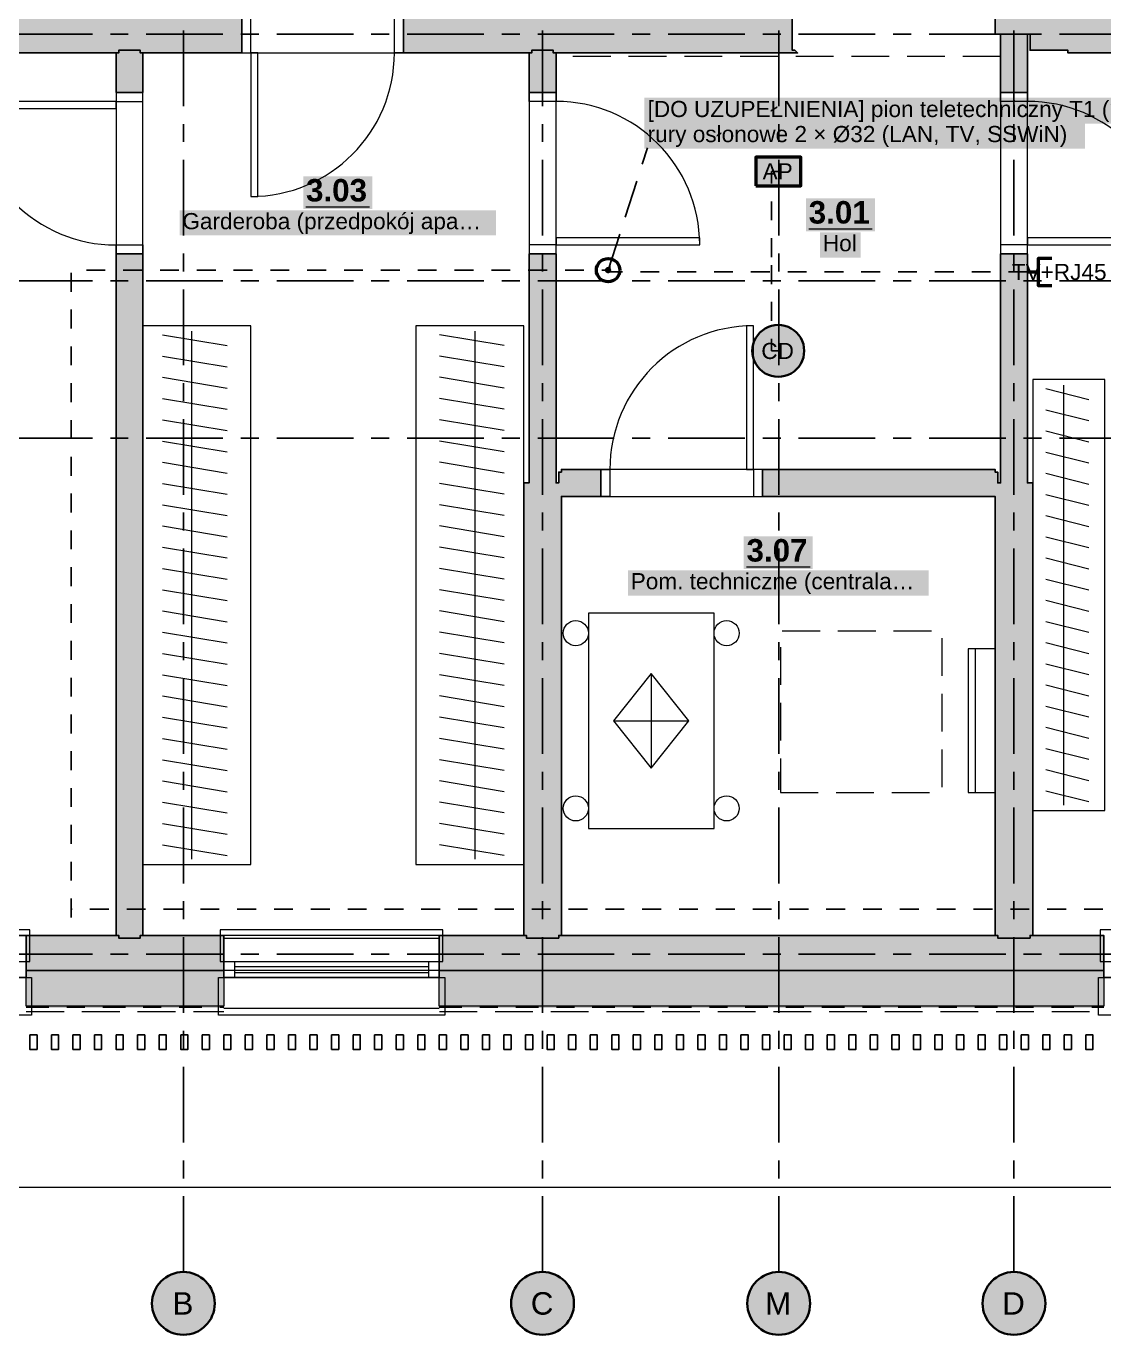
# Model space of a CAD drawing. Header units: metres. Extents: x -3.2 to 13.5, y -2.1 to 9.6.
# Drawn here: x 3 to 9, y -2.12 to 5.17 of the extents above; entities that cross this region are included whole.
import ezdxf

# ---------------------------------------------------------------- set-up
doc = ezdxf.new("R2010")
doc.units = ezdxf.units.M
for name, pattern in [('KRESKOWA', [5.25, 4.2, -1.05]), ('KRESKOWA_DROBNA', [3.15, 2.1, -1.05]), ('PUNKTOWA', [10.5, 8.4, -1.05, 0, -1.05]), ('PUNKTOWA_KROTKA', [6.3, 4.2, -1.05, 0, -1.05])]:
    doc.linetypes.add(name, pattern=pattern)
doc.layers.add('A-MASKA', color=7, linetype='Continuous', lineweight=18)
for name, color, linetype, lineweight, true_color in [('E-ALARM', 5, 'Continuous', 35, 0x1f5fa8), ('E-TELETECH', 5, 'Continuous', 35, 0x0050c8), ('I-BRAKI', 6, 'KRESKOWA', 25, 0xb0008a), ('I-OSIE', 8, 'PUNKTOWA', 18, 0x7a7a7a), ('I-PODKLAD', 8, 'Continuous', 18, 0x9a9a9a), ('I-PODKLAD-SCIANY', 8, 'Continuous', 25, 0x6e6e6e), ('I-PODKLAD-WYPELN', 254, 'Continuous', 18, 0xe6e6e6), ('I-POMIESZCZENIA', 8, 'Continuous', 25, 0x4a4a4a), ('S-WODA', 5, 'Continuous', 35, 0x0050c8)]:
    doc.layers.add(name, color=color, linetype=linetype, lineweight=lineweight, true_color=true_color)
doc.styles.add('PL_ARIAL', font='arial.ttf')
doc.styles.add('PL_ARIAL_B', font='arialbd.ttf')

msp = doc.modelspace()

# ---------------------------------------------------------------- hatches: boundary and pattern name
at = {"layer": 'A-MASKA', "true_color": 0xffffff}
for points in [[(6.4425, 4.6252), (10.0813, 4.6252), (10.0813, 4.77), (6.4425, 4.77)], [(6.4425, 4.4857), (8.8949, 4.4857), (8.8949, 4.6305), (6.4425, 4.6305)], [(4.5428, 4.1499), (4.9264, 4.1499), (4.9264, 4.3324), (4.5428, 4.3324)], [(7.3421, 4.027), (7.7257, 4.027), (7.7257, 4.2095), (7.3421, 4.2095)], [(3.8543, 4.0031), (5.6149, 4.0031), (5.6149, 4.1429), (3.8543, 4.1429)], [(7.4208, 3.8802), (7.6471, 3.8802), (7.6471, 4.02), (7.4208, 4.02)], [(6.9957, 2.1445), (7.3793, 2.1445), (7.3793, 2.327), (6.9957, 2.327)], [(6.3509, 1.9977), (8.0241, 1.9977), (8.0241, 2.1375), (6.3509, 2.1375)]]:
    msp.add_hatch(color=7, dxfattribs=at).paths.add_polyline_path(points)
at = {"layer": 'E-ALARM', "true_color": 0xffffff}
msp.add_hatch(color=7, dxfattribs=at).paths.add_polyline_path([(7.332, 3.36), (7.3307, 3.3789), (7.3271, 3.3974), (7.321, 3.4153), (7.3126, 3.4322), (7.3021, 3.448), (7.2897, 3.4622), (7.2755, 3.4746), (7.2597, 3.4851), (7.2428, 3.4935), (7.2249, 3.4996), (7.2064, 3.5032), (7.1875, 3.5045), (7.1686, 3.5032), (7.1501, 3.4996), (7.1322, 3.4935), (7.1153, 3.4851), (7.0995, 3.4746), (7.0853, 3.4622), (7.0729, 3.448), (7.0624, 3.4322), (7.054, 3.4153), (7.0479, 3.3974), (7.0443, 3.3789), (7.043, 3.36), (7.0443, 3.3411), (7.0479, 3.3226), (7.054, 3.3047), (7.0624, 3.2878), (7.0729, 3.272), (7.0853, 3.2578), (7.0995, 3.2454), (7.1153, 3.2349), (7.1322, 3.2265), (7.1501, 3.2204), (7.1686, 3.2168), (7.1875, 3.2155), (7.2064, 3.2168), (7.2249, 3.2204), (7.2428, 3.2265), (7.2597, 3.2349), (7.2755, 3.2454), (7.2897, 3.2578), (7.3021, 3.272), (7.3126, 3.2878), (7.321, 3.3047), (7.3271, 3.3226), (7.3307, 3.3411)])
at = {"layer": 'E-TELETECH', "true_color": 0xffffff}
msp.add_hatch(color=7, dxfattribs=at).paths.add_polyline_path([(7.0625, 4.28), (7.3125, 4.28), (7.3125, 4.44), (7.0625, 4.44)])
at = {"layer": 'I-BRAKI', "true_color": 0xb0008a}
msp.add_hatch(color=7, dxfattribs=at).paths.add_polyline_path([(6.2575, 3.81), (6.2569, 3.8145), (6.2552, 3.8187), (6.2524, 3.8224), (6.2488, 3.8252), (6.2445, 3.8269), (6.24, 3.8275), (6.2355, 3.8269), (6.2313, 3.8252), (6.2276, 3.8224), (6.2248, 3.8187), (6.2231, 3.8145), (6.2225, 3.81), (6.2231, 3.8055), (6.2248, 3.8012), (6.2276, 3.7976), (6.2313, 3.7948), (6.2355, 3.7931), (6.24, 3.7925), (6.2445, 3.7931), (6.2488, 3.7948), (6.2524, 3.7976), (6.2552, 3.8012), (6.2569, 3.8055)])
at = {"layer": 'I-OSIE', "true_color": 0xffffff}
for points in [[(4.05, -1.945), (4.0485, -1.9222), (4.044, -1.8997), (4.0367, -1.878), (4.0266, -1.8575), (4.0138, -1.8385), (3.9987, -1.8213), (3.9815, -1.8062), (3.9625, -1.7934), (3.942, -1.7833), (3.9203, -1.776), (3.8978, -1.7715), (3.875, -1.77), (3.8522, -1.7715), (3.8297, -1.776), (3.808, -1.7833), (3.7875, -1.7934), (3.7685, -1.8062), (3.7513, -1.8213), (3.7362, -1.8385), (3.7234, -1.8575), (3.7133, -1.878), (3.706, -1.8997), (3.7015, -1.9222), (3.7, -1.945), (3.7015, -1.9678), (3.706, -1.9903), (3.7133, -2.012), (3.7234, -2.0325), (3.7362, -2.0515), (3.7513, -2.0687), (3.7685, -2.0838), (3.7875, -2.0966), (3.808, -2.1067), (3.8297, -2.114), (3.8522, -2.1185), (3.875, -2.12), (3.8978, -2.1185), (3.9203, -2.114), (3.942, -2.1067), (3.9625, -2.0966), (3.9815, -2.0838), (3.9987, -2.0687), (4.0138, -2.0515), (4.0266, -2.0325), (4.0367, -2.012), (4.044, -1.9903), (4.0485, -1.9678)], [(6.05, -1.945), (6.0485, -1.9222), (6.044, -1.8997), (6.0367, -1.878), (6.0266, -1.8575), (6.0138, -1.8385), (5.9987, -1.8213), (5.9815, -1.8062), (5.9625, -1.7934), (5.942, -1.7833), (5.9203, -1.776), (5.8978, -1.7715), (5.875, -1.77), (5.8522, -1.7715), (5.8297, -1.776), (5.808, -1.7833), (5.7875, -1.7934), (5.7685, -1.8062), (5.7513, -1.8213), (5.7362, -1.8385), (5.7234, -1.8575), (5.7133, -1.878), (5.706, -1.8997), (5.7015, -1.9222), (5.7, -1.945), (5.7015, -1.9678), (5.706, -1.9903), (5.7133, -2.012), (5.7234, -2.0325), (5.7362, -2.0515), (5.7513, -2.0687), (5.7685, -2.0838), (5.7875, -2.0966), (5.808, -2.1067), (5.8297, -2.114), (5.8522, -2.1185), (5.875, -2.12), (5.8978, -2.1185), (5.9203, -2.114), (5.942, -2.1067), (5.9625, -2.0966), (5.9815, -2.0838), (5.9987, -2.0687), (6.0138, -2.0515), (6.0266, -2.0325), (6.0367, -2.012), (6.044, -1.9903), (6.0485, -1.9678)], [(7.365, -1.945), (7.3635, -1.9222), (7.359, -1.8997), (7.3517, -1.878), (7.3416, -1.8575), (7.3288, -1.8385), (7.3137, -1.8213), (7.2965, -1.8062), (7.2775, -1.7934), (7.257, -1.7833), (7.2353, -1.776), (7.2128, -1.7715), (7.19, -1.77), (7.1672, -1.7715), (7.1447, -1.776), (7.123, -1.7833), (7.1025, -1.7934), (7.0835, -1.8062), (7.0663, -1.8213), (7.0512, -1.8385), (7.0384, -1.8575), (7.0283, -1.878), (7.021, -1.8997), (7.0165, -1.9222), (7.015, -1.945), (7.0165, -1.9678), (7.021, -1.9903), (7.0283, -2.012), (7.0384, -2.0325), (7.0512, -2.0515), (7.0663, -2.0687), (7.0835, -2.0838), (7.1025, -2.0966), (7.123, -2.1067), (7.1447, -2.114), (7.1672, -2.1185), (7.19, -2.12), (7.2128, -2.1185), (7.2353, -2.114), (7.257, -2.1067), (7.2775, -2.0966), (7.2965, -2.0838), (7.3137, -2.0687), (7.3288, -2.0515), (7.3416, -2.0325), (7.3517, -2.012), (7.359, -1.9903), (7.3635, -1.9678)], [(8.675, -1.945), (8.6735, -1.9222), (8.669, -1.8997), (8.6617, -1.878), (8.6516, -1.8575), (8.6388, -1.8385), (8.6237, -1.8213), (8.6065, -1.8062), (8.5875, -1.7934), (8.567, -1.7833), (8.5453, -1.776), (8.5228, -1.7715), (8.5, -1.77), (8.4772, -1.7715), (8.4547, -1.776), (8.433, -1.7833), (8.4125, -1.7934), (8.3935, -1.8062), (8.3763, -1.8213), (8.3612, -1.8385), (8.3484, -1.8575), (8.3383, -1.878), (8.331, -1.8997), (8.3265, -1.9222), (8.325, -1.945), (8.3265, -1.9678), (8.331, -1.9903), (8.3383, -2.012), (8.3484, -2.0325), (8.3612, -2.0515), (8.3763, -2.0687), (8.3935, -2.0838), (8.4125, -2.0966), (8.433, -2.1067), (8.4547, -2.114), (8.4772, -2.1185), (8.5, -2.12), (8.5228, -2.1185), (8.5453, -2.114), (8.567, -2.1067), (8.5875, -2.0966), (8.6065, -2.0838), (8.6237, -2.0687), (8.6388, -2.0515), (8.6516, -2.0325), (8.6617, -2.012), (8.669, -1.9903), (8.6735, -1.9678)]]:
    msp.add_hatch(color=7, dxfattribs=at).paths.add_polyline_path(points)
at = {"layer": 'I-PODKLAD-WYPELN', "true_color": 0xe4e4e4}
h = msp.add_hatch(color=7, dxfattribs=at)
h.paths.add_polyline_path([(-0.86, 4.985), (-0.86, 4.985), (-0.86, 3.7), (-0.86, 3.7), (-0.86, 3.7), (-0.885, 3.7), (-0.885, 3.7), (-0.885, 3.7), (-0.885, 3.7), (-1.1, 3.7), (-1.1, 3.7), (-1.1, 3.7), (-1.1, 3.7), (-1.1, 3.7), (-1.1, 3.7), (-1.1, 3.7), (-1.1, 3.7), (-1.296, 3.7), (-1.296, 3.7), (-1.296, 3.7), (-1.296, 3.7), (-1.3, 3.7), (-1.3, 5.425), (-1.3, 5.425), (-1.3, 5.425), (-1.3, 5.425), (3.575, 5.425), (3.575, 9.05), (4.3, 9.05), (4.3, 8.84), (4.3, 8.645), (3.98, 8.645), (3.98, 5.425), (3.965, 5.425), (3.965, 5.425), (3.965, 5.425), (3.965, 5.425), (3.965, 5.425), (3.965, 5.425), (3.965, 5.425), (3.965, 5.425), (3.965, 5.425), (3.965, 5.425), (3.965, 5.425), (3.965, 5.23), (3.965, 5.23), (3.965, 5.23), (3.965, 5.23), (3.965, 5.23), (4.2, 5.23), (4.2, 5.23), (4.2, 5.23), (4.2, 5.23), (4.2, 5.23), (4.2, 5.035), (4.2, 5.035), (4.2, 5.035), (4.2, 5.02), (4.2, 5.02), (4.2, 5.02), (3.875, 5.02), (3.875, 5.02), (3.875, 5.02), (3.875, 5.02), (3.875, 5.02), (3.65, 5.02), (3.65, 5.02), (3.65, 5.02), (3.65, 4.8), (3.65, 4.8), (3.65, 4.8), (3.635, 4.8), (3.635, 4.8), (3.635, 4.8), (3.635, 4.8), (3.5, 4.8), (3.5, 4.8), (3.5, 4.8), (3.5, 4.8), (3.5, 4.8), (3.5, 5.02), (3.5, 5.02), (3.5, 5.02), (3.5, 5.02), (3.5, 5.02), (-0.895, 5.02), (-0.895, 5.02), (-0.895, 5.02), (-0.8975, 5.0225), (-0.885, 5.01), (-0.885, 5.01), (-0.885, 5.01), (-0.86, 4.985)])
h.paths.add_polyline_path([(3.875, 5.215), (3.875, 5.215), (3.875, 5.215), (3.875, 5.215), (3.875, 5.215), (3.875, 5.215), (3.875, 5.215), (3.875, 5.215)], flags=0)
h.paths.add_polyline_path([(3.875, 5.035), (3.875, 5.035), (3.875, 5.035)], flags=0)
h.paths.add_polyline_path([(-1.1, 5.225), (-1.1, 5.225), (-1.1, 5.225), (-1.1, 5.215), (-1.1, 5.215), (-1.1, 5.215), (-1.1, 5.215), (-1.1, 5.215), (-1.09, 5.215), (-1.09, 5.215), (-1.09, 5.215)], flags=0)
h.paths.add_polyline_path([(-0.9, 5.215), (-0.9, 5.215), (-0.9, 5.215), (-0.9, 5.215), (-0.9, 5.215), (-0.9, 5.215), (-0.9, 5.215), (-0.9, 5.215)], flags=0)
h.paths.add_polyline_path([(-1.296, 5.421), (-1.296, 5.421), (-1.296, 5.421), (-1.296, 5.421), (-1.29, 5.415)], flags=0)
h.paths.add_polyline_path([(-1.2129, 5.3379), (-1.116, 5.241), (-1.1004, 5.2254), (-1.29, 5.415)], flags=0)
h.paths.add_polyline_path([(3.785, 5.425), (3.785, 5.425), (3.785, 5.425), (3.785, 5.425)], flags=0)
h.paths.add_polyline_path([(3.785, 5.215), (3.785, 5.215), (3.785, 5.215), (3.785, 5.215)], flags=0)
h = msp.add_hatch(color=7, dxfattribs=at)
h.paths.add_polyline_path([(5.1, 5.02), (5.1, 5.035), (5.1, 5.035), (5.1, 5.035), (5.1, 5.035), (5.1, 5.23), (5.1, 5.23), (5.1, 5.23), (5.1, 5.23), (5.1, 5.23), (5.27, 5.23), (5.27, 6.45), (5.77, 6.45), (5.77, 8.645), (5.77, 8.645), (5.77, 8.645), (5.77, 8.645), (5.77, 8.645), (5.2, 8.645), (5.2, 8.84), (5.2, 9.05), (6.4, 9.05), (6.4, 8.84), (6.4, 8.645), (5.98, 8.645), (5.98, 8.645), (5.98, 8.645), (5.98, 5.23), (5.98, 5.23), (5.98, 5.23), (7.085, 5.23), (7.085, 5.23), (7.085, 5.23), (7.085, 5.23), (7.085, 5.23), (7.1, 5.215), (7.1, 5.215), (7.1, 5.215), (7.1, 5.215), (7.1, 5.215), (7.1, 5.215), (7.1, 5.215), (7.1, 5.215), (7.1, 5.215), (7.1, 5.215), (7.1, 5.215), (7.1, 5.215), (7.115, 5.215), (7.115, 7.47), (7.265, 7.47), (7.265, 5.215), (7.265, 5.215), (7.265, 5.215), (7.265, 5.215), (7.265, 5.215), (7.265, 5.215), (7.265, 5.035), (7.265, 5.035), (7.265, 5.035), (7.265, 5.035), (7.265, 5.035), (7.265, 5.035), (7.265, 5.035), (7.265, 5.035), (7.265, 5.035), (7.265, 5.035), (7.265, 5.035), (7.265, 5.035), (7.265, 5.035), (7.265, 5.035), (7.265, 5.035), (7.265, 5.035), (7.265, 5.035), (7.28, 5.035), (7.28, 5.035), (7.28, 5.035), (7.295, 5.02), (7.295, 5.02), (7.295, 5.02), (5.95, 5.02), (5.95, 5.02), (5.95, 5.02), (5.95, 4.8), (5.95, 4.8), (5.95, 4.8), (5.935, 4.8), (5.935, 4.8), (5.935, 4.8), (5.935, 4.8), (5.8, 4.8), (5.8, 4.8), (5.8, 4.8), (5.8, 4.8), (5.8, 4.8), (5.8, 5.02), (5.8, 5.02), (5.8, 5.02), (5.8, 5.02), (5.8, 5.02), (5.1, 5.02), (5.1, 5.02)])
h.paths.add_polyline_path([(5.77, 5.23), (5.77, 5.23), (5.77, 6.35), (5.37, 6.35), (5.37, 5.23), (5.77, 5.23), (5.77, 5.23), (5.77, 5.23)], flags=0)
h = msp.add_hatch(color=7, dxfattribs=at)
h.paths.add_polyline_path([(8.8, 5.02), (8.8, 5.02), (8.8, 5.035), (8.8, 5.035), (8.8, 5.035), (8.8, 5.035), (8.8, 5.035), (8.8, 5.035), (8.8, 5.035), (8.8, 5.035), (8.8, 5.035), (8.8, 5.035), (8.8, 5.035), (8.8, 5.035), (8.8, 5.035), (8.8, 5.035), (8.8, 5.035), (8.8, 5.035), (8.8, 5.035), (8.59, 5.035), (8.59, 5.035), (8.59, 5.035), (8.59, 5.125), (8.59, 5.125), (8.59, 5.125), (8.575, 5.125), (8.575, 4.8), (8.56, 4.8), (8.425, 4.8), (8.425, 5.125), (8.395, 5.125), (8.395, 5.125), (8.395, 5.125), (8.395, 8.645), (8.395, 8.645), (8.395, 8.645), (8.395, 8.645), (8.1, 8.645), (8.1, 8.84), (8.1, 9.05), (8.8, 9.05), (8.8, 5.425), (8.8, 5.425), (8.8, 5.425), (12.3, 5.425), (12.3, 5.425), (12.3, 5.425), (12.3, 5.425), (12.3, 3.1), (12.29, 3.1), (12.09, 3.1), (12.09, 3.1), (12.09, 3.1), (12.09, 3.1), (11.895, 3.1), (11.895, 3.1), (11.895, 3.1), (11.895, 5.02), (11.895, 5.02), (11.895, 5.02), (11.895, 5.02), (11.895, 5.02), (11.895, 5.02), (8.8, 5.02)])
h.paths.add_polyline_path([(11.91, 5.215), (11.91, 5.215), (11.91, 5.215), (11.91, 5.215), (11.91, 5.215)], flags=0)
h.paths.add_polyline_path([(12.09, 5.215), (12.09, 5.215), (12.09, 5.215), (12.09, 5.215), (12.09, 5.215), (12.09, 5.215)], flags=0)
h.paths.add_polyline_path([(8.59, 5.215), (8.59, 5.215), (8.59, 5.215), (8.59, 5.215)], flags=0)
h.paths.add_polyline_path([(8.8, 5.215), (8.8, 5.215), (8.8, 5.215), (8.8, 5.215)], flags=0)
h.paths.add_polyline_path([(8.41, 8.66), (8.41, 8.66), (8.41, 8.66), (8.41, 8.66)], flags=0)
h.paths.add_polyline_path([(8.59, 8.66), (8.59, 8.66), (8.59, 8.66), (8.59, 8.66)], flags=0)
msp.add_hatch(color=7, dxfattribs=at).paths.add_polyline_path([(3, -0.09), (3, 0.105), (3, 0.105), (3, 0.105), (3.5, 0.105), (3.5, 0.105), (3.5, 0.105), (3.5, 0.105), (3.5, 0.105), (3.5, 3.9), (3.5, 3.9), (3.5, 3.9), (3.5, 3.9), (3.5, 3.9), (3.635, 3.9), (3.635, 3.9), (3.635, 3.9), (3.65, 3.9), (3.65, 3.9), (3.65, 3.9), (3.65, 0.105), (3.65, 0.105), (3.65, 0.105), (4.1, 0.105), (4.1, 0.105), (4.1, 0.105), (4.1, -0.09), (4.1, -0.09), (4.1, -0.09), (4.1, -0.09), (4.1, -0.29), (4.1, -0.3), (3, -0.3), (3, -0.29), (3, -0.09), (3, -0.09), (3, -0.09)])
h = msp.add_hatch(color=7, dxfattribs=at)
h.paths.add_polyline_path([(5.3, 0.105), (5.77, 0.105), (5.77, 0.105), (5.77, 0.105), (5.77, 0.105), (5.77, 0.105), (5.77, 2.625), (5.77, 2.625), (5.77, 2.625), (5.77, 2.625), (5.77, 2.625), (5.8, 2.625), (5.8, 2.625), (5.8, 2.625), (5.8, 2.625), (5.8, 2.625), (5.8, 3.9), (5.8, 3.9), (5.8, 3.9), (5.8, 3.9), (5.8, 3.9), (5.935, 3.9), (5.935, 3.9), (5.935, 3.9), (5.95, 3.9), (5.95, 3.9), (5.95, 3.9), (5.95, 2.625), (5.95, 2.625), (5.95, 2.625), (5.965, 2.625), (5.965, 2.625), (5.965, 2.625), (5.965, 2.625), (5.965, 2.625), (5.965, 2.685), (5.98, 2.685), (5.98, 2.685), (5.98, 2.685), (5.98, 2.685), (5.98, 2.685), (5.98, 2.685), (5.98, 2.685), (5.98, 2.685), (5.98, 2.7), (6.2, 2.7), (6.2, 2.565), (6.2, 2.55), (5.98, 2.55), (5.98, 0.105), (5.98, 0.105), (5.98, 0.105), (8.395, 0.105), (8.395, 2.55), (7.1, 2.55), (7.1, 2.565), (7.1, 2.7), (8.395, 2.7), (8.395, 2.685), (8.395, 2.685), (8.395, 2.685), (8.395, 2.685), (8.395, 2.685), (8.395, 2.685), (8.395, 2.685), (8.395, 2.685), (8.41, 2.685), (8.41, 2.625), (8.425, 2.625), (8.425, 3.9), (8.56, 3.9), (8.575, 3.9), (8.575, 2.625), (8.59, 2.625), (8.605, 2.625), (8.605, 0.105), (9, 0.105), (9, 0.105), (9, 0.105), (9, -0.09), (9, -0.09), (9, -0.09), (9, -0.09), (9, -0.29), (9, -0.3), (5.3, -0.3), (5.3, -0.29), (5.3, -0.09), (5.3, -0.09), (5.3, -0.09), (5.3, -0.09), (5.3, 0.105), (5.3, 0.105)])
h.paths.add_polyline_path([(5.935, 2.625), (5.935, 2.625), (5.935, 2.625)], flags=0)
at = {"layer": 'S-WODA', "true_color": 0x000000}
msp.add_hatch(color=7, dxfattribs=at).paths.add_polyline_path([(6.2575, 3.81), (6.2569, 3.8145), (6.2552, 3.8187), (6.2524, 3.8224), (6.2488, 3.8252), (6.2445, 3.8269), (6.24, 3.8275), (6.2355, 3.8269), (6.2313, 3.8252), (6.2276, 3.8224), (6.2248, 3.8187), (6.2231, 3.8145), (6.2225, 3.81), (6.2231, 3.8055), (6.2248, 3.8012), (6.2276, 3.7976), (6.2313, 3.7948), (6.2355, 3.7931), (6.24, 3.7925), (6.2445, 3.7931), (6.2488, 3.7948), (6.2524, 3.7976), (6.2552, 3.8012), (6.2569, 3.8055)])

# ---------------------------------------------------------------- linework, layer by layer
at = {"layer": 'E-ALARM', "lineweight": 35, "ltscale": 0.05}
msp.add_lwpolyline([(7.332, 3.36), (7.3307, 3.3789), (7.3271, 3.3974), (7.321, 3.4153), (7.3126, 3.4322), (7.3021, 3.448), (7.2897, 3.4622), (7.2755, 3.4746), (7.2597, 3.4851), (7.2428, 3.4935), (7.2249, 3.4996), (7.2064, 3.5032), (7.1875, 3.5045), (7.1686, 3.5032), (7.1501, 3.4996), (7.1322, 3.4935), (7.1153, 3.4851), (7.0995, 3.4746), (7.0853, 3.4622), (7.0729, 3.448), (7.0624, 3.4322), (7.054, 3.4153), (7.0479, 3.3974), (7.0443, 3.3789), (7.043, 3.36), (7.0443, 3.3411), (7.0479, 3.3226), (7.054, 3.3047), (7.0624, 3.2878), (7.0729, 3.272), (7.0853, 3.2578), (7.0995, 3.2454), (7.1153, 3.2349), (7.1322, 3.2265), (7.1501, 3.2204), (7.1686, 3.2168), (7.1875, 3.2155), (7.2064, 3.2168), (7.2249, 3.2204), (7.2428, 3.2265), (7.2597, 3.2349), (7.2755, 3.2454), (7.2897, 3.2578), (7.3021, 3.272), (7.3126, 3.2878), (7.321, 3.3047), (7.3271, 3.3226), (7.3307, 3.3411)], close=True, dxfattribs=at)
at = {"layer": 'E-TELETECH', "lineweight": 50, "ltscale": 0.05}
msp.add_lwpolyline([(7.0625, 4.28), (7.3125, 4.28), (7.3125, 4.44), (7.0625, 4.44)], close=True, dxfattribs=at)
at = {"layer": 'E-TELETECH', "linetype": 'KRESKOWA_DROBNA', "lineweight": 25, "ltscale": 0.05, "flags": 128}
for points in [[(7.1875, 4.36), (7.15, 4.36), (7.15, 3.85)], [(1.3, 0.105), (3.25, 0.105), (3.25, 3.81), (6.24, 3.81)], [(8.575, 3.8), (6.25, 3.8), (6.25, 3.85)], [(7.1875, 3.36), (7.15, 3.36), (7.15, 3.85)], [(10.9, 0.105), (10.9, 0.25), (3.25, 0.25)]]:
    msp.add_lwpolyline(points, dxfattribs=at)
at = {"layer": 'E-TELETECH', "lineweight": 50, "ltscale": 0.05}
for points in [[(8.71, 3.875), (8.635, 3.875), (8.635, 3.725), (8.71, 3.725)], [(8.575, 3.8), (8.635, 3.8)]]:
    msp.add_lwpolyline(points, dxfattribs=at)
at = {"layer": 'I-BRAKI', "lineweight": 25, "ltscale": 0.05, "true_color": 0xb0008a, "flags": 128}
msp.add_lwpolyline([(6.24, 3.81), (6.46, 4.4915)], dxfattribs=at)
at = {"layer": 'I-OSIE', "linetype": 'PUNKTOWA', "lineweight": 25, "ltscale": 0.050183, "flags": 128}
for points in [[(3.875, -1.77), (3.875, 9.19)], [(5.875, -1.77), (5.875, 9.19)], [(7.19, -1.77), (7.19, 9.19)], [(8.5, -1.77), (8.5, 9.19)]]:
    msp.add_lwpolyline(points, dxfattribs=at)
at = {"layer": 'I-OSIE', "linetype": 'PUNKTOWA', "lineweight": 25, "ltscale": 0.050773, "flags": 128}
for points in [[(-2.87, 5.125), (13.55, 5.125)], [(-2.87, 3.75), (13.55, 3.75)], [(-2.87, 2.875), (13.55, 2.875)], [(-2.87, 0), (13.55, 0)]]:
    msp.add_lwpolyline(points, dxfattribs=at)
at = {"layer": 'I-OSIE', "linetype": 'Continuous', "lineweight": 35, "ltscale": 0.05}
for centre in [(3.875, -1.945), (5.875, -1.945), (7.19, -1.945), (8.5, -1.945)]:
    msp.add_circle(centre, 0.175, dxfattribs=at)
at = {"layer": 'I-PODKLAD', "lineweight": 13, "ltscale": 0.05}
for points in [[(12.3255, 5.425), (12.6, 5.425), (12.6, -1.3), (-2.4, -1.3), (-2.4, 5.425), (-1.3005, 5.425)], [(4.2005, 5.02), (5.0995, 5.02)], [(3.5, 4.7995), (3.5, 3.9005)], [(3.65, 3.9005), (3.65, 4.7995)], [(5.8, 4.7995), (5.8, 3.9005)], [(5.95, 3.9005), (5.95, 4.7995)], [(8.425, 4.7995), (8.425, 3.9005)], [(8.575, 3.9005), (8.575, 4.7995)], [(7.0995, 2.7), (6.2005, 2.7)], [(6.2005, 2.55), (7.0995, 2.55)], [(6.48, 1.564), (6.48, 1.036)], [(6.27, 1.3), (6.69, 1.3)], [(5.2995, 0.105), (4.1005, 0.105)], [(4.1005, 0.09), (5.2995, 0.09)], [(5.2995, -0.09), (4.1005, -0.09)], [(4.1005, -0.3), (5.2995, -0.3)]]:
    msp.add_lwpolyline(points, dxfattribs=at)
at = {"layer": 'I-PODKLAD', "linetype": 'KRESKOWA', "lineweight": 13, "ltscale": 0.05, "flags": 128}
for points in [[(12.32, 3.1005), (12.32, 5.425), (12.6, 5.425), (12.6, -1.3), (-2.4, -1.3), (-2.4, 5.425), (-1.32, 5.425), (-1.32, 3.7005)], [(8.4245, 5), (5.9505, 5)], [(7.2, 0.9), (8.1, 0.9), (8.1, 1.8), (7.2, 1.8), (7.2, 0.9)], [(3.0005, -0.32), (4.0995, -0.32)], [(5.3005, -0.32), (8.9995, -0.32)]]:
    msp.add_lwpolyline(points, dxfattribs=at)
at = {"layer": 'I-PODKLAD', "lineweight": 18, "ltscale": 0.05}
for points in [[(4.2, 5.02), (4.25, 5.02), (4.25, 5.23), (4.2, 5.23)], [(5.1, 5.02), (5.05, 5.02), (5.05, 5.23), (5.1, 5.23)], [(4.25, 5.02), (4.25, 4.22), (4.29, 4.22), (4.29, 5.02)], [(3.5, 4.75), (2.7, 4.75), (2.7, 4.71), (3.5, 4.71)], [(3.5, 4.8), (3.5, 4.75), (3.65, 4.75), (3.65, 4.8)], [(5.95, 4.8), (5.95, 4.75), (5.8, 4.75), (5.8, 4.8)], [(8.575, 4.8), (8.575, 4.75), (8.425, 4.75), (8.425, 4.8)], [(3.5, 3.9), (3.5, 3.95), (3.65, 3.95), (3.65, 3.9)], [(5.95, 3.9), (5.95, 3.95), (5.8, 3.95), (5.8, 3.9)], [(5.95, 3.95), (6.75, 3.95), (6.75, 3.99), (5.95, 3.99)], [(8.575, 3.9), (8.575, 3.95), (8.425, 3.95), (8.425, 3.9)], [(8.575, 3.95), (9.375, 3.95), (9.375, 3.99), (8.575, 3.99)], [(7.05, 2.7), (7.05, 3.5), (7.01, 3.5), (7.01, 2.7)], [(6.2, 2.7), (6.25, 2.7), (6.25, 2.55), (6.2, 2.55)], [(7.1, 2.7), (7.05, 2.7), (7.05, 2.55), (7.1, 2.55)], [(8.395, 0.9), (8.395, 1.7), (8.245, 1.7), (8.245, 0.9)], [(-0.02, -0.04), (3.02, -0.04), (3.02, 0.135), (-0.02, 0.135)], [(4.08, -0.04), (5.32, -0.04), (5.32, 0.135), (4.08, 0.135)], [(8.98, -0.04), (11.42, -0.04), (11.42, 0.135), (8.98, 0.135)], [(0, -0.04), (3, -0.04), (3, -0.13), (0, -0.13)], [(4.1, -0.04), (5.3, -0.04), (5.3, -0.13), (4.1, -0.13)], [(9, -0.04), (11.4, -0.04), (11.4, -0.13), (9, -0.13)], [(-0.03, -0.13), (3.03, -0.13), (3.03, -0.34), (-0.03, -0.34)], [(4.07, -0.13), (5.33, -0.13), (5.33, -0.34), (4.07, -0.34)], [(8.97, -0.13), (11.43, -0.13), (11.43, -0.34), (8.97, -0.34)]]:
    msp.add_lwpolyline(points, close=True, dxfattribs=at)
at = {"layer": 'I-PODKLAD', "lineweight": 13, "ltscale": 0.05, "true_color": 0xb8b8b8}
for points in [[(3.65, 3.5), (3.65, 0.5), (4.25, 0.5), (4.25, 3.5)], [(5.77, 0.5), (5.77, 3.5), (5.17, 3.5), (5.17, 0.5)], [(8.605, 3.2), (8.605, 0.8), (9.005, 0.8), (9.005, 3.2)]]:
    msp.add_lwpolyline(points, close=True, dxfattribs=at)
for points in [[(3.758, 3.45), (4.118, 3.39)], [(3.92, 3.47), (3.92, 0.53)], [(5.662, 3.39), (5.302, 3.45)], [(5.5, 0.53), (5.5, 3.47)], [(3.758, 3.3317), (4.118, 3.2717)], [(5.662, 3.2717), (5.302, 3.3317)], [(3.758, 3.2133), (4.118, 3.1533)], [(5.662, 3.1533), (5.302, 3.2133)], [(8.677, 3.15), (8.917, 3.09)], [(8.775, 3.17), (8.775, 0.83)], [(3.758, 3.095), (4.118, 3.035)], [(5.662, 3.035), (5.302, 3.095)], [(8.677, 3.0321), (8.917, 2.9721)], [(3.758, 2.9767), (4.118, 2.9167)], [(5.662, 2.9167), (5.302, 2.9767)], [(3.758, 2.8583), (4.118, 2.7983)], [(5.662, 2.7983), (5.302, 2.8583)], [(8.677, 2.9142), (8.917, 2.8542)], [(8.677, 2.7963), (8.917, 2.7363)], [(3.758, 2.74), (4.118, 2.68)], [(5.662, 2.68), (5.302, 2.74)], [(8.677, 2.6784), (8.917, 2.6184)], [(3.758, 2.6217), (4.118, 2.5617)], [(5.662, 2.5617), (5.302, 2.6217)], [(8.677, 2.5605), (8.917, 2.5005)], [(3.758, 2.5033), (4.118, 2.4433)], [(5.662, 2.4433), (5.302, 2.5033)], [(8.677, 2.4426), (8.917, 2.3826)], [(3.758, 2.385), (4.118, 2.325)], [(5.662, 2.325), (5.302, 2.385)], [(3.758, 2.2667), (4.118, 2.2067)], [(5.662, 2.2067), (5.302, 2.2667)], [(8.677, 2.3247), (8.917, 2.2647)], [(8.677, 2.2068), (8.917, 2.1468)], [(3.758, 2.1483), (4.118, 2.0883)], [(5.662, 2.0883), (5.302, 2.1483)], [(8.677, 2.0889), (8.917, 2.0289)], [(3.758, 2.03), (4.118, 1.97)], [(5.662, 1.97), (5.302, 2.03)], [(8.677, 1.9711), (8.917, 1.9111)], [(3.758, 1.9117), (4.118, 1.8517)], [(5.662, 1.8517), (5.302, 1.9117)], [(8.677, 1.8532), (8.917, 1.7932)], [(3.758, 1.7933), (4.118, 1.7333)], [(5.662, 1.7333), (5.302, 1.7933)], [(8.677, 1.7353), (8.917, 1.6753)], [(3.758, 1.675), (4.118, 1.615)], [(5.662, 1.615), (5.302, 1.675)], [(8.677, 1.6174), (8.917, 1.5574)], [(3.758, 1.5567), (4.118, 1.4967)], [(5.662, 1.4967), (5.302, 1.5567)], [(8.677, 1.4995), (8.917, 1.4395)], [(3.758, 1.4383), (4.118, 1.3783)], [(5.662, 1.3783), (5.302, 1.4383)], [(3.758, 1.32), (4.118, 1.26)], [(5.662, 1.26), (5.302, 1.32)], [(8.677, 1.3816), (8.917, 1.3216)], [(8.677, 1.2637), (8.917, 1.2037)], [(3.758, 1.2017), (4.118, 1.1417)], [(5.662, 1.1417), (5.302, 1.2017)], [(8.677, 1.1458), (8.917, 1.0858)], [(3.758, 1.0833), (4.118, 1.0233)], [(5.662, 1.0233), (5.302, 1.0833)], [(8.677, 1.0279), (8.917, 0.9679)], [(3.758, 0.965), (4.118, 0.905)], [(5.662, 0.905), (5.302, 0.965)], [(8.677, 0.91), (8.917, 0.85)], [(3.758, 0.8467), (4.118, 0.7867)], [(5.662, 0.7867), (5.302, 0.8467)], [(3.758, 0.7283), (4.118, 0.6683)], [(5.662, 0.6683), (5.302, 0.7283)], [(3.758, 0.61), (4.118, 0.55)], [(5.662, 0.55), (5.302, 0.61)]]:
    msp.add_lwpolyline(points, dxfattribs=at)
at = {"layer": 'I-PODKLAD', "lineweight": 13, "ltscale": 0.05}
for points in [[(6.13, 1.9), (6.13, 0.7), (6.83, 0.7), (6.83, 1.9)], [(6.27, 1.3), (6.48, 1.036), (6.69, 1.3), (6.48, 1.564)]]:
    msp.add_lwpolyline(points, close=True, dxfattribs=at)
at = {"layer": 'I-PODKLAD', "lineweight": 18, "ltscale": 0.05}
for points in [[(8.285, 0.9), (8.285, 1.7)], [(4.16, -0.04), (4.16, -0.13)], [(4.16, -0.0688), (5.24, -0.0688)], [(5.24, -0.04), (5.24, -0.13)], [(4.16, -0.1012), (5.24, -0.1012)]]:
    msp.add_lwpolyline(points, dxfattribs=at)
at = {"layer": 'I-PODKLAD', "lineweight": 13, "ltscale": 0.05}
for centre in [(6.06, 1.788), (6.9, 1.788), (6.06, 0.812), (6.9, 0.812)]:
    msp.add_circle(centre, 0.07, dxfattribs=at)
for centre, start, end in [((4.25, 5.02), -90, 0), ((3.5, 4.75), -180, -90), ((5.95, 3.95), 0, 90), ((8.575, 3.95), 0, 90), ((7.05, 2.7), -270, -180)]:
    msp.add_arc(centre, 0.8, start, end, dxfattribs=at)
at = {"layer": 'I-PODKLAD-SCIANY', "lineweight": 25, "ltscale": 0.05}
for points in [[(11.895, 5.02), (8.8, 5.02), (8.8, 5.02), (8.8, 5.02), (8.8, 5.02), (8.8, 5.035), (8.8, 5.035), (8.8, 5.035), (8.8, 5.035), (8.8, 5.035), (8.8, 5.035), (8.8, 5.035), (8.8, 5.035), (8.8, 5.035), (8.8, 5.035), (8.8, 5.035), (8.8, 5.035), (8.8, 5.035), (8.8, 5.035), (8.8, 5.035), (8.8, 5.035), (8.8, 5.035), (8.59, 5.035), (8.59, 5.035), (8.59, 5.035), (8.59, 5.035), (8.59, 5.125), (8.59, 5.125), (8.59, 5.125), (8.59, 5.125), (8.59, 5.125), (8.59, 5.125), (8.59, 5.125), (8.59, 5.125), (8.59, 5.125), (8.59, 5.125), (8.59, 5.125), (8.59, 5.125), (8.59, 5.125), (8.59, 5.125), (8.59, 5.125), (8.59, 5.125), (8.59, 5.125), (8.395, 5.125), (8.395, 5.125), (8.395, 5.125), (8.395, 5.125), (8.395, 8.645)], [(4.2, 5.23), (4.2, 5.02), (4.2, 5.02), (4.2, 5.02), (3.635, 5.02), (3.635, 5.02), (3.635, 5.02), (3.635, 5.02), (3.635, 5.035), (3.635, 5.035), (3.635, 5.035), (3.635, 5.035), (3.635, 5.035), (3.635, 5.035), (3.635, 5.035), (3.635, 5.035), (3.635, 5.035), (3.635, 5.035), (3.635, 5.035), (3.635, 5.035), (3.635, 5.035), (3.635, 5.035), (3.635, 5.035), (3.635, 5.035), (3.635, 5.035), (3.515, 5.035), (3.515, 5.035), (3.515, 5.035), (3.515, 5.035), (3.515, 5.035), (3.515, 5.035), (3.515, 5.035), (3.515, 5.035), (3.515, 5.035), (3.515, 5.035), (3.515, 5.035), (3.515, 5.035), (3.515, 5.035), (3.515, 5.035), (3.515, 5.035), (3.515, 5.035), (3.515, 5.035), (3.515, 5.02), (3.515, 5.02), (3.515, 5.02), (-0.895, 5.02)], [(7.265, 5.215), (7.265, 5.035), (7.265, 5.035), (7.265, 5.035), (7.265, 5.035), (7.265, 5.035), (7.265, 5.035), (7.265, 5.035), (7.265, 5.035), (7.265, 5.035), (7.265, 5.035), (7.265, 5.035), (7.265, 5.035), (7.265, 5.035), (7.265, 5.035), (7.265, 5.035), (7.265, 5.035), (7.265, 5.035), (7.28, 5.035), (7.28, 5.035), (7.28, 5.035), (7.295, 5.02), (7.295, 5.02), (7.295, 5.02), (7.295, 5.02), (5.935, 5.02), (5.935, 5.02), (5.935, 5.02), (5.935, 5.035), (5.935, 5.035), (5.935, 5.035), (5.935, 5.035), (5.935, 5.035), (5.935, 5.035), (5.935, 5.035), (5.935, 5.035), (5.935, 5.035), (5.935, 5.035), (5.935, 5.035), (5.935, 5.035), (5.935, 5.035), (5.935, 5.035), (5.935, 5.035), (5.935, 5.035), (5.935, 5.035), (5.815, 5.035), (5.815, 5.035), (5.815, 5.035), (5.815, 5.035), (5.815, 5.035), (5.815, 5.035), (5.815, 5.035), (5.815, 5.035), (5.815, 5.035), (5.815, 5.035), (5.815, 5.035), (5.815, 5.035), (5.815, 5.035), (5.815, 5.035), (5.815, 5.035), (5.815, 5.035), (5.815, 5.035), (5.815, 5.02), (5.815, 5.02), (5.815, 5.02), (5.1, 5.02), (5.1, 5.02), (5.1, 5.02), (5.1, 5.035), (5.1, 5.035), (5.1, 5.23)]]:
    msp.add_lwpolyline(points, dxfattribs=at)
for points in [[(8.425, 4.8), (8.425, 4.8), (8.425, 5.125), (8.425, 5.125), (8.425, 5.125), (8.575, 5.125), (8.575, 5.125), (8.575, 5.125), (8.575, 4.8), (8.575, 4.8), (8.575, 4.8), (8.425, 4.8)], [(3.5, 5.02), (3.5, 5.02), (3.5, 5.02), (3.5, 5.02), (3.5, 5.02), (3.515, 5.02), (3.515, 5.02), (3.515, 5.02), (3.515, 5.02), (3.515, 5.02), (3.515, 5.02), (3.515, 5.02), (3.515, 5.02), (3.515, 5.02), (3.515, 5.02), (3.515, 5.02), (3.515, 5.02), (3.515, 5.02), (3.515, 5.02), (3.515, 5.02), (3.515, 5.02), (3.515, 5.02), (3.515, 5.035), (3.515, 5.035), (3.515, 5.035), (3.515, 5.035), (3.515, 5.035), (3.635, 5.035), (3.635, 5.035), (3.635, 5.035), (3.635, 5.035), (3.635, 5.035), (3.635, 5.02), (3.635, 5.02), (3.635, 5.02), (3.635, 5.02), (3.635, 5.02), (3.635, 5.02), (3.635, 5.02), (3.635, 5.02), (3.635, 5.02), (3.635, 5.02), (3.635, 5.02), (3.635, 5.02), (3.635, 5.02), (3.635, 5.02), (3.635, 5.02), (3.635, 5.02), (3.635, 5.02), (3.65, 5.02), (3.65, 5.02), (3.65, 5.02), (3.65, 5.02), (3.65, 4.8), (3.65, 4.8), (3.65, 4.8), (3.5, 4.8), (3.5, 4.8), (3.5, 4.8), (3.5, 4.8), (3.5, 4.8)], [(5.8, 5.02), (5.8, 5.02), (5.8, 5.02), (5.8, 5.02), (5.8, 5.02), (5.815, 5.02), (5.815, 5.02), (5.815, 5.02), (5.815, 5.02), (5.815, 5.02), (5.815, 5.02), (5.815, 5.02), (5.815, 5.02), (5.815, 5.02), (5.815, 5.02), (5.815, 5.02), (5.815, 5.02), (5.815, 5.02), (5.815, 5.02), (5.815, 5.02), (5.815, 5.02), (5.815, 5.02), (5.815, 5.035), (5.815, 5.035), (5.815, 5.035), (5.815, 5.035), (5.815, 5.035), (5.935, 5.035), (5.935, 5.035), (5.935, 5.035), (5.935, 5.035), (5.935, 5.035), (5.935, 5.02), (5.935, 5.02), (5.935, 5.02), (5.935, 5.02), (5.935, 5.02), (5.935, 5.02), (5.935, 5.02), (5.935, 5.02), (5.935, 5.02), (5.935, 5.02), (5.935, 5.02), (5.935, 5.02), (5.935, 5.02), (5.935, 5.02), (5.935, 5.02), (5.935, 5.02), (5.935, 5.02), (5.95, 5.02), (5.95, 5.02), (5.95, 5.02), (5.95, 4.8), (5.95, 4.8), (5.95, 4.8), (5.8, 4.8), (5.8, 4.8), (5.8, 4.8), (5.8, 4.8), (5.8, 4.8)], [(3.5, 3.9), (3.5, 3.9), (3.5, 3.9), (3.5, 3.9), (3.5, 3.9), (3.65, 3.9), (3.65, 3.9), (3.65, 3.9), (3.65, 3.9), (3.65, 0.105), (3.65, 0.105), (3.65, 0.105), (3.65, 0.105), (3.635, 0.105), (3.635, 0.105), (3.635, 0.105), (3.635, 0.105), (3.635, 0.105), (3.635, 0.105), (3.635, 0.105), (3.635, 0.105), (3.635, 0.105), (3.635, 0.105), (3.635, 0.105), (3.635, 0.105), (3.635, 0.105), (3.635, 0.105), (3.635, 0.105), (3.635, 0.105), (3.635, 0.105), (3.635, 0.09), (3.635, 0.09), (3.635, 0.09), (3.635, 0.09), (3.635, 0.09), (3.515, 0.09), (3.515, 0.09), (3.515, 0.09), (3.515, 0.09), (3.515, 0.09), (3.515, 0.105), (3.515, 0.105), (3.515, 0.105), (3.515, 0.105), (3.515, 0.105), (3.515, 0.105), (3.515, 0.105), (3.515, 0.105), (3.515, 0.105), (3.515, 0.105), (3.515, 0.105), (3.515, 0.105), (3.515, 0.105), (3.515, 0.105), (3.515, 0.105), (3.515, 0.105), (3.515, 0.105), (3.5, 0.105), (3.5, 0.105), (3.5, 0.105), (3.5, 0.105), (3.5, 0.105)], [(5.77, 2.625), (5.77, 2.625), (5.77, 2.625), (5.77, 2.625), (5.77, 2.625), (5.8, 2.625), (5.8, 2.625), (5.8, 2.625), (5.8, 2.625), (5.8, 2.625), (5.8, 2.625), (5.8, 2.625), (5.8, 2.625), (5.8, 2.625), (5.8, 2.625), (5.8, 2.625), (5.8, 2.625), (5.8, 2.625), (5.8, 2.625), (5.8, 2.625), (5.8, 2.625), (5.8, 2.625), (5.8, 3.9), (5.8, 3.9), (5.8, 3.9), (5.8, 3.9), (5.8, 3.9), (5.95, 3.9), (5.95, 3.9), (5.95, 3.9), (5.95, 2.625), (5.95, 2.625), (5.95, 2.625), (5.95, 2.625), (5.95, 2.625), (5.95, 2.625), (5.95, 2.625), (5.95, 2.625), (5.95, 2.625), (5.95, 2.625), (5.95, 2.625), (5.95, 2.625), (5.95, 2.625), (5.95, 2.625), (5.95, 2.625), (5.95, 2.625), (5.95, 2.625), (5.965, 2.625), (5.965, 2.625), (5.965, 2.625), (5.965, 2.625), (5.965, 2.625), (5.965, 2.625), (5.965, 2.625), (5.965, 2.625), (5.965, 2.625), (5.965, 2.625), (5.965, 2.625), (5.965, 2.625), (5.965, 2.625), (5.965, 2.625), (5.965, 2.625), (5.965, 2.625), (5.965, 2.625), (5.965, 2.685), (5.965, 2.685), (5.965, 2.685), (5.98, 2.685), (5.98, 2.685), (5.98, 2.685), (5.98, 2.685), (5.98, 2.685), (5.98, 2.685), (5.98, 2.685), (5.98, 2.685), (5.98, 2.685), (5.98, 2.685), (5.98, 2.685), (5.98, 2.685), (5.98, 2.685), (5.98, 2.685), (5.98, 2.685), (5.98, 2.685), (5.98, 2.685), (5.98, 2.7), (5.98, 2.7), (5.98, 2.7), (6.2, 2.7), (6.2, 2.7), (6.2, 2.7), (6.2, 2.55), (6.2, 2.55), (6.2, 2.55), (5.98, 2.55), (5.98, 2.55), (5.98, 2.55), (5.98, 2.55), (5.98, 2.55), (5.98, 2.55), (5.98, 2.55), (5.98, 2.55), (5.98, 2.55), (5.98, 2.55), (5.98, 2.55), (5.98, 2.55), (5.98, 2.55), (5.98, 2.55), (5.98, 2.55), (5.98, 2.55), (5.98, 2.55), (5.98, 0.105), (5.98, 0.105), (5.98, 0.105), (5.965, 0.105), (5.965, 0.105), (5.965, 0.105), (5.965, 0.105), (5.965, 0.105), (5.965, 0.105), (5.965, 0.105), (5.965, 0.105), (5.965, 0.105), (5.965, 0.105), (5.965, 0.105), (5.965, 0.105), (5.965, 0.105), (5.965, 0.105), (5.965, 0.105), (5.965, 0.105), (5.965, 0.105), (5.965, 0.09), (5.965, 0.09), (5.965, 0.09), (5.965, 0.09), (5.965, 0.09), (5.785, 0.09), (5.785, 0.09), (5.785, 0.09), (5.785, 0.09), (5.785, 0.09), (5.785, 0.105), (5.785, 0.105), (5.785, 0.105), (5.785, 0.105), (5.785, 0.105), (5.785, 0.105), (5.785, 0.105), (5.785, 0.105), (5.785, 0.105), (5.785, 0.105), (5.785, 0.105), (5.785, 0.105), (5.785, 0.105), (5.785, 0.105), (5.785, 0.105), (5.785, 0.105), (5.785, 0.105), (5.77, 0.105), (5.77, 0.105), (5.77, 0.105), (5.77, 0.105), (5.77, 0.105)], [(7.1, 2.55), (7.1, 2.55), (7.1, 2.7), (7.1, 2.7), (7.1, 2.7), (8.395, 2.7), (8.395, 2.7), (8.395, 2.7), (8.395, 2.685), (8.395, 2.685), (8.395, 2.685), (8.395, 2.685), (8.395, 2.685), (8.395, 2.685), (8.395, 2.685), (8.395, 2.685), (8.395, 2.685), (8.395, 2.685), (8.395, 2.685), (8.395, 2.685), (8.395, 2.685), (8.395, 2.685), (8.395, 2.685), (8.395, 2.685), (8.395, 2.685), (8.41, 2.685), (8.41, 2.685), (8.41, 2.685), (8.41, 2.625), (8.41, 2.625), (8.41, 2.625), (8.41, 2.625), (8.41, 2.625), (8.41, 2.625), (8.41, 2.625), (8.41, 2.625), (8.41, 2.625), (8.41, 2.625), (8.41, 2.625), (8.41, 2.625), (8.41, 2.625), (8.41, 2.625), (8.41, 2.625), (8.41, 2.625), (8.41, 2.625), (8.425, 2.625), (8.425, 2.625), (8.425, 2.625), (8.425, 2.625), (8.425, 2.625), (8.425, 2.625), (8.425, 2.625), (8.425, 2.625), (8.425, 2.625), (8.425, 2.625), (8.425, 2.625), (8.425, 2.625), (8.425, 2.625), (8.425, 2.625), (8.425, 2.625), (8.425, 2.625), (8.425, 2.625), (8.425, 3.9), (8.425, 3.9), (8.425, 3.9), (8.575, 3.9), (8.575, 3.9), (8.575, 3.9), (8.575, 2.625), (8.575, 2.625), (8.575, 2.625), (8.575, 2.625), (8.575, 2.625), (8.575, 2.625), (8.575, 2.625), (8.575, 2.625), (8.575, 2.625), (8.575, 2.625), (8.575, 2.625), (8.575, 2.625), (8.575, 2.625), (8.575, 2.625), (8.575, 2.625), (8.575, 2.625), (8.575, 2.625), (8.605, 2.625), (8.605, 2.625), (8.605, 2.625), (8.605, 0.105), (8.605, 0.105), (8.605, 0.105), (8.59, 0.105), (8.59, 0.105), (8.59, 0.105), (8.59, 0.105), (8.59, 0.105), (8.59, 0.105), (8.59, 0.105), (8.59, 0.105), (8.59, 0.105), (8.59, 0.105), (8.59, 0.105), (8.59, 0.105), (8.59, 0.105), (8.59, 0.105), (8.59, 0.105), (8.59, 0.105), (8.59, 0.105), (8.59, 0.09), (8.59, 0.09), (8.59, 0.09), (8.41, 0.09), (8.41, 0.09), (8.41, 0.09), (8.41, 0.105), (8.41, 0.105), (8.41, 0.105), (8.41, 0.105), (8.41, 0.105), (8.41, 0.105), (8.41, 0.105), (8.41, 0.105), (8.41, 0.105), (8.41, 0.105), (8.41, 0.105), (8.41, 0.105), (8.41, 0.105), (8.41, 0.105), (8.41, 0.105), (8.41, 0.105), (8.41, 0.105), (8.395, 0.105), (8.395, 0.105), (8.395, 0.105), (8.395, 2.55), (8.395, 2.55), (8.395, 2.55), (8.395, 2.55), (8.395, 2.55), (8.395, 2.55), (8.395, 2.55), (8.395, 2.55), (8.395, 2.55), (8.395, 2.55), (8.395, 2.55), (8.395, 2.55), (8.395, 2.55), (8.395, 2.55), (8.395, 2.55), (8.395, 2.55), (8.395, 2.55), (7.1, 2.55)], [(3, 0.105), (3, 0.105), (3, 0.105), (3.515, 0.105), (3.515, 0.105), (3.515, 0.105), (3.515, 0.105), (3.515, 0.09), (3.515, 0.09), (3.515, 0.09), (3.515, 0.09), (3.515, 0.09), (3.515, 0.09), (3.515, 0.09), (3.515, 0.09), (3.515, 0.09), (3.515, 0.09), (3.515, 0.09), (3.515, 0.09), (3.515, 0.09), (3.515, 0.09), (3.515, 0.09), (3.515, 0.09), (3.515, 0.09), (3.635, 0.09), (3.635, 0.09), (3.635, 0.09), (3.635, 0.09), (3.635, 0.09), (3.635, 0.09), (3.635, 0.09), (3.635, 0.09), (3.635, 0.09), (3.635, 0.09), (3.635, 0.09), (3.635, 0.09), (3.635, 0.09), (3.635, 0.09), (3.635, 0.09), (3.635, 0.09), (3.635, 0.09), (3.635, 0.105), (3.635, 0.105), (3.635, 0.105), (3.635, 0.105), (4.1, 0.105), (4.1, 0.105), (4.1, 0.105), (4.1, -0.09), (4.1, -0.09), (4.1, -0.09), (3, -0.09), (3, -0.09), (3, -0.09), (3, -0.09), (3, 0.105)], [(5.3, 0.105), (5.3, 0.105), (5.785, 0.105), (5.785, 0.105), (5.785, 0.105), (5.785, 0.09), (5.785, 0.09), (5.785, 0.09), (5.785, 0.09), (5.785, 0.09), (5.785, 0.09), (5.785, 0.09), (5.785, 0.09), (5.785, 0.09), (5.785, 0.09), (5.785, 0.09), (5.785, 0.09), (5.785, 0.09), (5.785, 0.09), (5.785, 0.09), (5.785, 0.09), (5.785, 0.09), (5.965, 0.09), (5.965, 0.09), (5.965, 0.09), (5.965, 0.09), (5.965, 0.09), (5.965, 0.09), (5.965, 0.09), (5.965, 0.09), (5.965, 0.09), (5.965, 0.09), (5.965, 0.09), (5.965, 0.09), (5.965, 0.09), (5.965, 0.09), (5.965, 0.09), (5.965, 0.09), (5.965, 0.09), (5.965, 0.105), (5.965, 0.105), (5.965, 0.105), (8.41, 0.105), (8.41, 0.105), (8.41, 0.105), (8.41, 0.105), (8.41, 0.09), (8.41, 0.09), (8.41, 0.09), (8.41, 0.09), (8.41, 0.09), (8.41, 0.09), (8.41, 0.09), (8.41, 0.09), (8.41, 0.09), (8.41, 0.09), (8.41, 0.09), (8.41, 0.09), (8.41, 0.09), (8.41, 0.09), (8.41, 0.09), (8.41, 0.09), (8.41, 0.09), (8.59, 0.09), (8.59, 0.09), (8.59, 0.09), (8.59, 0.09), (8.59, 0.09), (8.59, 0.09), (8.59, 0.09), (8.59, 0.09), (8.59, 0.09), (8.59, 0.09), (8.59, 0.09), (8.59, 0.09), (8.59, 0.09), (8.59, 0.09), (8.59, 0.09), (8.59, 0.09), (8.59, 0.09), (8.59, 0.105), (8.59, 0.105), (8.59, 0.105), (8.59, 0.105), (9, 0.105), (9, 0.105), (9, 0.105), (9, 0.105), (9, -0.09), (9, -0.09), (9, -0.09), (9, -0.09), (5.3, -0.09), (5.3, -0.09), (5.3, -0.09), (5.3, 0.105)], [(3.02, -0.45), (3.02, -0.53), (3.06, -0.53), (3.06, -0.45)], [(3.14, -0.45), (3.14, -0.53), (3.18, -0.53), (3.18, -0.45)], [(3.26, -0.45), (3.26, -0.53), (3.3, -0.53), (3.3, -0.45)], [(3.38, -0.45), (3.38, -0.53), (3.42, -0.53), (3.42, -0.45)], [(3.5, -0.45), (3.5, -0.53), (3.54, -0.53), (3.54, -0.45)], [(3.62, -0.45), (3.62, -0.53), (3.66, -0.53), (3.66, -0.45)], [(3.74, -0.45), (3.74, -0.53), (3.78, -0.53), (3.78, -0.45)], [(3.86, -0.45), (3.86, -0.53), (3.9, -0.53), (3.9, -0.45)], [(3.98, -0.45), (3.98, -0.53), (4.02, -0.53), (4.02, -0.45)], [(4.1, -0.45), (4.1, -0.53), (4.14, -0.53), (4.14, -0.45)], [(4.22, -0.45), (4.22, -0.53), (4.26, -0.53), (4.26, -0.45)], [(4.34, -0.45), (4.34, -0.53), (4.38, -0.53), (4.38, -0.45)], [(4.46, -0.45), (4.46, -0.53), (4.5, -0.53), (4.5, -0.45)], [(4.58, -0.45), (4.58, -0.53), (4.62, -0.53), (4.62, -0.45)], [(4.7, -0.45), (4.7, -0.53), (4.74, -0.53), (4.74, -0.45)], [(4.82, -0.45), (4.82, -0.53), (4.86, -0.53), (4.86, -0.45)], [(4.94, -0.45), (4.94, -0.53), (4.98, -0.53), (4.98, -0.45)], [(5.06, -0.45), (5.06, -0.53), (5.1, -0.53), (5.1, -0.45)], [(5.18, -0.45), (5.18, -0.53), (5.22, -0.53), (5.22, -0.45)], [(5.3, -0.45), (5.3, -0.53), (5.34, -0.53), (5.34, -0.45)], [(5.42, -0.45), (5.42, -0.53), (5.46, -0.53), (5.46, -0.45)], [(5.54, -0.45), (5.54, -0.53), (5.58, -0.53), (5.58, -0.45)], [(5.66, -0.45), (5.66, -0.53), (5.7, -0.53), (5.7, -0.45)], [(5.78, -0.45), (5.78, -0.53), (5.82, -0.53), (5.82, -0.45)], [(5.9, -0.45), (5.9, -0.53), (5.94, -0.53), (5.94, -0.45)], [(6.02, -0.45), (6.02, -0.53), (6.06, -0.53), (6.06, -0.45)], [(6.14, -0.45), (6.14, -0.53), (6.18, -0.53), (6.18, -0.45)], [(6.26, -0.45), (6.26, -0.53), (6.3, -0.53), (6.3, -0.45)], [(6.38, -0.45), (6.38, -0.53), (6.42, -0.53), (6.42, -0.45)], [(6.5, -0.45), (6.5, -0.53), (6.54, -0.53), (6.54, -0.45)], [(6.62, -0.45), (6.62, -0.53), (6.66, -0.53), (6.66, -0.45)], [(6.74, -0.45), (6.74, -0.53), (6.78, -0.53), (6.78, -0.45)], [(6.86, -0.45), (6.86, -0.53), (6.9, -0.53), (6.9, -0.45)], [(6.98, -0.45), (6.98, -0.53), (7.02, -0.53), (7.02, -0.45)], [(7.1, -0.45), (7.1, -0.53), (7.14, -0.53), (7.14, -0.45)], [(7.22, -0.45), (7.22, -0.53), (7.26, -0.53), (7.26, -0.45)], [(7.34, -0.45), (7.34, -0.53), (7.38, -0.53), (7.38, -0.45)], [(7.46, -0.45), (7.46, -0.53), (7.5, -0.53), (7.5, -0.45)], [(7.58, -0.45), (7.58, -0.53), (7.62, -0.53), (7.62, -0.45)], [(7.7, -0.45), (7.7, -0.53), (7.74, -0.53), (7.74, -0.45)], [(7.82, -0.45), (7.82, -0.53), (7.86, -0.53), (7.86, -0.45)], [(7.94, -0.45), (7.94, -0.53), (7.98, -0.53), (7.98, -0.45)], [(8.06, -0.45), (8.06, -0.53), (8.1, -0.53), (8.1, -0.45)], [(8.18, -0.45), (8.18, -0.53), (8.22, -0.53), (8.22, -0.45)], [(8.3, -0.45), (8.3, -0.53), (8.34, -0.53), (8.34, -0.45)], [(8.42, -0.45), (8.42, -0.53), (8.46, -0.53), (8.46, -0.45)], [(8.54, -0.45), (8.54, -0.53), (8.58, -0.53), (8.58, -0.45)], [(8.66, -0.45), (8.66, -0.53), (8.7, -0.53), (8.7, -0.45)], [(8.78, -0.45), (8.78, -0.53), (8.82, -0.53), (8.82, -0.45)], [(8.9, -0.45), (8.9, -0.53), (8.94, -0.53), (8.94, -0.45)]]:
    msp.add_lwpolyline(points, close=True, dxfattribs=at)
at = {"layer": 'I-PODKLAD-SCIANY', "lineweight": 13, "ltscale": 0.05}
for points in [[(3, -0.29), (3, -0.29), (3, -0.09), (3, -0.09), (3, -0.09), (4.1, -0.09), (4.1, -0.09), (4.1, -0.09), (4.1, -0.29), (4.1, -0.29), (4.1, -0.29), (3, -0.29)], [(5.3, -0.29), (5.3, -0.29), (5.3, -0.09), (5.3, -0.09), (5.3, -0.09), (9, -0.09), (9, -0.09), (9, -0.09), (9, -0.29), (9, -0.29), (9, -0.29), (5.3, -0.29)]]:
    msp.add_lwpolyline(points, close=True, dxfattribs=at)
at = {"layer": 'I-PODKLAD-SCIANY', "linetype": 'PUNKTOWA_KROTKA', "lineweight": 13, "ltscale": 0.03, "flags": 128}
for points in [[(3, -0.295), (4.1, -0.295)], [(5.3, -0.295), (9, -0.295)]]:
    msp.add_lwpolyline(points, dxfattribs=at)
at = {"layer": 'I-POMIESZCZENIA', "lineweight": 18, "ltscale": 0.05}
for points in [[(4.5578, 4.1624), (4.9114, 4.1624)], [(7.3571, 4.0395), (7.7107, 4.0395)], [(7.0107, 2.157), (7.3643, 2.157)]]:
    msp.add_lwpolyline(points, dxfattribs=at)
at = {"layer": 'S-WODA', "lineweight": 50, "ltscale": 0.05}
msp.add_circle((6.24, 3.81), 0.065, dxfattribs=at)

# ---------------------------------------------------------------- texts
at = {"layer": 'E-ALARM', "style": 'PL_ARIAL'}
msp.add_text('CD', height=0.09, dxfattribs=at).set_placement((7.093, 3.315))
at = {"layer": 'E-TELETECH', "style": 'PL_ARIAL'}
for s, p in [('AP', (7.1002, 4.315)), ('TV+RJ45', (8.488, 3.755))]:
    msp.add_text(s, height=0.09, dxfattribs=at).set_placement(p)
at = {"layer": 'I-BRAKI', "true_color": 0xb0008a, "style": 'PL_ARIAL'}
for s, p in [('[DO UZUPEŁNIENIA] pion teletechniczny T1 (proponowany) ↓', (6.46, 4.6625)), ('rury osłonowe 2 × Ø32 (LAN, TV, SSWiN)', (6.46, 4.523))]:
    msp.add_text(s, height=0.09, dxfattribs=at).set_placement(p)
at = {"layer": 'I-OSIE', "style": 'PL_ARIAL'}
for s, p in [('B', (3.8144, -2.0075)), ('C', (5.8094, -2.0075)), ('M', (7.1143, -2.0075)), ('D', (8.4344, -2.0075))]:
    msp.add_text(s, height=0.125, dxfattribs=at).set_placement(p)
at = {"layer": 'I-POMIESZCZENIA'}
for s, height, style, p in [('3.03', 0.125, 'PL_ARIAL_B', (4.5578, 4.1924)), ('3.01', 0.125, 'PL_ARIAL_B', (7.3571, 4.0695)), ('Garderoba (przedpokój apa…', 0.09, 'PL_ARIAL', (3.8693, 4.0379)), ('Hol', 0.09, 'PL_ARIAL', (7.4358, 3.915)), ('3.07', 0.125, 'PL_ARIAL_B', (7.0107, 2.187)), ('Pom. techniczne (centrala…', 0.09, 'PL_ARIAL', (6.3659, 2.0325))]:
    msp.add_text(s, height=height, dxfattribs=dict(at, style=style)).set_placement(p)

doc.saveas('drawing.dxf')
